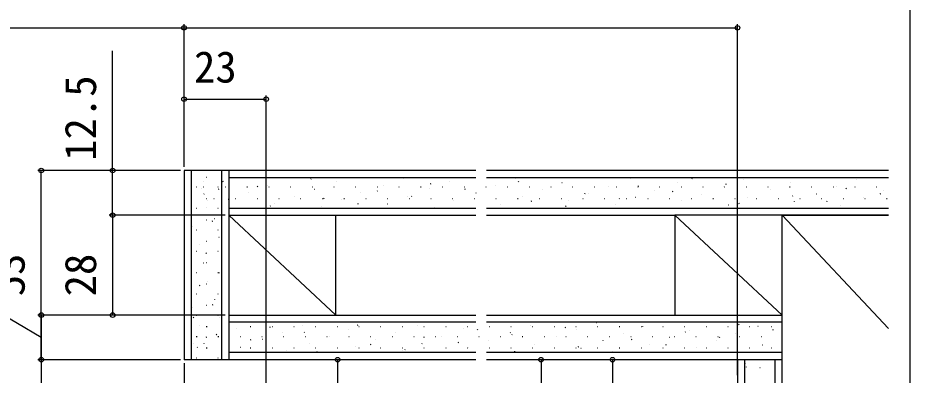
# Model space of a CAD drawing. Units: millimetres, scale not verified. Extents: x -525 to 525, y -783 to 779.
# Drawn here: x 275.1 to 525, y 443.1 to 543.2 of the extents above; entities that cross this region are included whole.
import ezdxf
from ezdxf.enums import TextEntityAlignment as Align

# ---------------------------------------------------------------- set-up
doc = ezdxf.new("R2010")
doc.units = ezdxf.units.MM
doc.header["$LTSCALE"] = 4
for name, color, linetype in [('0-6_YKK_D', 6, 'Continuous'), ('0-7_YKK_ZWAK', 7, 'Continuous'), ('0-8_YSS_K', 3, 'Continuous')]:
    doc.layers.add(name, color=color, linetype=linetype)
doc.styles.add('ＭＳ ゴシック', font='')
doc.styles.get('ＭＳ ゴシック').set_extended_font_data('MS Gothic')

msp = doc.modelspace()

# ---------------------------------------------------------------- linework, layer by layer
at = {"layer": '0-6_YKK_D'}
for p, q in [((-32.381, 540.454), (321.619, 540.454)), ((321.619, 501.454), (321.619, 541.454)), ((321.619, 501.454), (321.619, 541.454)), ((321.619, 540.454), (476.619, 540.454)), ((476.619, 443.154), (476.619, 541.454)), ((321.619, 501.454), (321.619, 521.454)), ((321.619, 520.454), (344.619, 520.454)), ((344.619, 431.747), (344.619, 521.454)), ((320.619, 500.454), (280.619, 500.454)), ((281.619, 447.454), (281.619, 500.454)), ((320.619, 500.454), (300.619, 500.454)), ((333.119, 487.954), (300.619, 487.954)), ((333.119, 487.954), (300.619, 487.954)), ((301.619, 487.954), (301.619, 459.954)), ((333.119, 459.954), (280.619, 459.954)), ((281.619, 459.954), (281.619, 447.454)), ((333.119, 459.954), (300.619, 459.954)), ((320.619, 447.454), (280.619, 447.454)), ((320.619, 447.454), (280.619, 447.454)), ((320.619, 447.454), (280.619, 447.454)), ((281.619, 447.454), (281.619, 292.454)), ((364.619, 447.454), (364.619, 432.954)), ((321.619, 446.454), (321.619, 298.454))]:
    msp.add_line(p, q, dxfattribs=at)
for points in [[(301.619, 487.954), (301.619, 500.454), (301.619, 534.004)], [(281.619, 453.704), (261.619, 465.474), (261.619, 496.474)], [(421.619, 447.454), (421.619, 440.454), (421.619, 427.427)], [(441.619, 447.454), (441.619, 442.454), (441.619, 428.95)]]:
    msp.add_lwpolyline(points, dxfattribs=at)
for centre in [(321.619, 540.454), (321.619, 540.454), (476.619, 540.454), (321.619, 520.454), (344.619, 520.454), (281.619, 500.454), (301.619, 500.454), (301.619, 487.954), (301.619, 487.954), (281.619, 459.954), (301.619, 459.954), (281.619, 447.454), (281.619, 447.454), (281.619, 447.454), (364.619, 447.454), (421.619, 447.454), (441.619, 447.454)]:
    msp.add_circle(centre, 0.637, dxfattribs=at)
at = {"layer": '0-7_YKK_ZWAK'}
msp.add_lwpolyline([(-525, -783.2), (525, -783.2), (525, 746.8)], dxfattribs=at)
at = {"layer": '0-8_YSS_K'}
for p, q in [((321.619, 500.454), (321.619, 447.454)), ((403.37, 500.454), (321.619, 500.454)), ((323.619, 500.454), (323.619, 447.454)), ((332.119, 500.454), (332.119, 447.454)), ((334.119, 500.454), (334.119, 487.954)), ((518.898, 500.454), (406.37, 500.454)), ((327.816, 498.596), (327.916, 498.596)), ((332.052, 497.39), (332.071, 497.397)), ((332.494, 497.409), (332.661, 497.52)), ((403.37, 498.454), (334.119, 498.454)), ((357.083, 498.013), (357.25, 498.124)), ((364.329, 497.456), (364.348, 497.463)), ((382.928, 498.361), (382.947, 498.367)), ((518.898, 498.454), (406.37, 498.454)), ((414.451, 498.16), (414.47, 498.166)), ((415.25, 497.335), (415.417, 497.445)), ((446.728, 498.226), (446.747, 498.233)), ((463.811, 498.135), (463.978, 498.245)), ((478.346, 498.058), (478.365, 498.065)), ((509.869, 497.858), (509.888, 497.864)), ((324.966, 495.846), (325.066, 495.846)), ((326.566, 495.447), (326.584, 495.454)), ((326.946, 497.289), (326.965, 497.295)), ((327.086, 495.846), (327.186, 495.846)), ((331.046, 495.846), (331.146, 495.846)), ((331.266, 495.253), (331.433, 495.363)), ((333.166, 495.846), (333.266, 495.846)), ((339.246, 495.846), (339.346, 495.846)), ((342.099, 495.931), (342.266, 496.042)), ((345.07, 496.318), (345.089, 496.325)), ((345.326, 495.846), (345.426, 495.846)), ((351.406, 495.846), (351.506, 495.846)), ((357.486, 495.846), (357.586, 495.846)), ((358.089, 495.246), (358.108, 495.253)), ((363.566, 495.846), (363.666, 495.846)), ((369.646, 495.846), (369.746, 495.846)), ((375.726, 495.846), (375.826, 495.846)), ((377.347, 496.384), (377.366, 496.391)), ((381.806, 495.846), (381.906, 495.846)), ((387.886, 495.846), (387.986, 495.846)), ((390.366, 495.313), (390.385, 495.319)), ((390.661, 496.731), (390.827, 496.841)), ((393.966, 495.846), (394.066, 495.846)), ((395.946, 497.289), (395.965, 497.295)), ((400.046, 495.846), (400.146, 495.846)), ((400.266, 495.253), (400.433, 495.363)), ((406.126, 495.846), (406.226, 495.846)), ((408.965, 496.217), (408.984, 496.224)), ((412.206, 495.846), (412.306, 495.846)), ((418.286, 495.846), (418.386, 495.846)), ((421.983, 495.145), (422.002, 495.152)), ((424.366, 495.846), (424.466, 495.846)), ((427.47, 497.088), (427.488, 497.095)), ((430.446, 495.846), (430.546, 495.846)), ((436.526, 495.846), (436.626, 495.846)), ((440.488, 496.016), (440.507, 496.023)), ((442.606, 495.846), (442.706, 495.846)), ((448.686, 495.846), (448.786, 495.846)), ((448.827, 496.053), (448.994, 496.163)), ((453.507, 494.944), (453.525, 494.951)), ((454.766, 495.846), (454.866, 495.846)), ((459.747, 497.154), (459.766, 497.161)), ((460.846, 495.846), (460.946, 495.846)), ((466.926, 495.846), (467.026, 495.846)), ((472.765, 496.082), (472.784, 496.089)), ((473.006, 495.846), (473.106, 495.846)), ((473.417, 496.657), (473.583, 496.767)), ((479.086, 495.846), (479.186, 495.846)), ((485.166, 495.846), (485.266, 495.846)), ((485.784, 495.01), (485.803, 495.017)), ((491.246, 495.846), (491.346, 495.846)), ((491.364, 496.987), (491.383, 496.993)), ((497.326, 495.846), (497.426, 495.846)), ((503.406, 495.846), (503.506, 495.846)), ((504.383, 495.915), (504.402, 495.921)), ((506.994, 495.374), (507.161, 495.485)), ((509.486, 495.846), (509.586, 495.846)), ((515.566, 495.846), (515.666, 495.846)), ((327.115, 493.849), (327.282, 493.96)), ((327.816, 492.616), (327.916, 492.616)), ((329.936, 492.616), (330.036, 492.616)), ((334.004, 492.399), (334.022, 492.406)), ((336.016, 492.616), (336.116, 492.616)), ((339.584, 494.376), (339.603, 494.382)), ((342.096, 492.616), (342.196, 492.616)), ((348.176, 492.616), (348.276, 492.616)), ((352.603, 493.304), (352.621, 493.31)), ((354.256, 492.616), (354.356, 492.616)), ((360.336, 492.616), (360.436, 492.616)), ((360.693, 492.567), (360.86, 492.677)), ((366.416, 492.616), (366.516, 492.616)), ((371.107, 494.175), (371.126, 494.181)), ((372.496, 492.616), (372.596, 492.616)), ((375.677, 494.649), (375.844, 494.759)), ((378.576, 492.616), (378.676, 492.616)), ((384.126, 493.103), (384.145, 493.11)), ((384.656, 492.616), (384.756, 492.616)), ((385.282, 493.171), (385.449, 493.281)), ((390.736, 492.616), (390.836, 492.616)), ((396.816, 492.616), (396.916, 492.616)), ((402.896, 492.616), (402.996, 492.616)), ((403.384, 494.241), (403.403, 494.248)), ((408.976, 492.616), (409.076, 492.616)), ((415.056, 492.616), (415.156, 492.616)), ((416.403, 493.169), (416.422, 493.176)), ((421.136, 492.616), (421.236, 492.616)), ((427.216, 492.616), (427.316, 492.616)), ((433.296, 492.616), (433.396, 492.616)), ((433.843, 493.971), (434.01, 494.081)), ((435.002, 494.073), (435.021, 494.08)), ((439.376, 492.616), (439.476, 492.616)), ((443.449, 492.493), (443.616, 492.603)), ((445.456, 492.616), (445.556, 492.616)), ((448.02, 493.002), (448.039, 493.008)), ((451.536, 492.616), (451.636, 492.616)), ((457.616, 492.616), (457.716, 492.616)), ((458.433, 494.575), (458.599, 494.685)), ((463.696, 492.616), (463.796, 492.616)), ((466.525, 493.872), (466.544, 493.879)), ((469.776, 492.616), (469.876, 492.616)), ((475.856, 492.616), (475.956, 492.616)), ((479.544, 492.801), (479.562, 492.807)), ((481.936, 492.616), (482.036, 492.616)), ((488.016, 492.616), (488.116, 492.616)), ((492.01, 493.292), (492.177, 493.403)), ((494.096, 492.616), (494.196, 492.616)), ((498.802, 493.939), (498.821, 493.945)), ((500.176, 492.616), (500.276, 492.616)), ((506.256, 492.616), (506.356, 492.616)), ((511.821, 492.867), (511.84, 492.874)), ((512.336, 492.616), (512.436, 492.616)), ((516.599, 493.896), (516.766, 494.007)), ((517.401, 494.843), (517.42, 494.85)), ((518.416, 492.616), (518.516, 492.616)), ((327.763, 490.19), (327.782, 490.196)), ((328.144, 492.031), (328.163, 492.038)), ((334.119, 489.954), (403.37, 489.954)), ((345.709, 490.485), (345.876, 490.595)), ((347.022, 491.328), (347.041, 491.334)), ((360.041, 490.256), (360.059, 490.262)), ((365.621, 492.232), (365.64, 492.239)), ((370.298, 491.089), (370.465, 491.199)), ((378.64, 491.16), (378.658, 491.167)), ((391.658, 490.088), (391.677, 490.095)), ((397.144, 492.031), (397.163, 492.038)), ((406.37, 489.954), (518.898, 489.954)), ((410.163, 490.959), (410.182, 490.966)), ((418.86, 491.889), (419.026, 491.999)), ((428.465, 490.411), (428.632, 490.521)), ((429.421, 492.097), (429.44, 492.104)), ((442.44, 491.025), (442.459, 491.032)), ((455.46, 489.954), (455.477, 489.96)), ((461.039, 491.93), (461.058, 491.936)), ((474.057, 490.858), (474.076, 490.865)), ((477.026, 491.21), (477.193, 491.321)), ((492.562, 491.729), (492.581, 491.736)), ((501.615, 491.814), (501.782, 491.925)), ((505.581, 490.657), (505.599, 490.664)), ((324.966, 489.866), (325.066, 489.866)), ((331.046, 489.866), (331.146, 489.866)), ((334.119, 487.954), (403.37, 487.954)), ((334.119, 487.954), (334.119, 459.954)), ((406.37, 487.954), (459.119, 487.954)), ((459.119, 487.954), (489.119, 459.954)), ((489.101, 487.954), (518.898, 487.954)), ((518.898, 487.954), (489.119, 487.954)), ((518.898, 456.19), (489.119, 487.954)), ((489.119, 459.954), (489.119, 487.954)), ((327.816, 486.636), (327.916, 486.636)), ((329.497, 486.247), (329.664, 486.357)), ((330.096, 487.04), (330.115, 487.047)), ((323.856, 484.831), (323.875, 484.837)), ((324.966, 483.886), (325.066, 483.886)), ((331.046, 483.886), (331.146, 483.886)), ((327.816, 480.656), (327.916, 480.656)), ((331.388, 481.816), (331.407, 481.823)), ((324.966, 477.906), (325.066, 477.906)), ((325.808, 479.84), (325.827, 479.846)), ((331.046, 477.906), (331.146, 477.906)), ((327.728, 477.24), (327.895, 477.351)), ((327.1, 474.615), (327.119, 474.622)), ((327.816, 474.676), (327.916, 474.676)), ((324.966, 471.926), (325.066, 471.926)), ((331.046, 471.926), (331.146, 471.926)), ((331.338, 471.794), (331.505, 471.904)), ((325.959, 468.234), (326.126, 468.344)), ((327.816, 468.696), (327.916, 468.696)), ((328.298, 469.358), (328.316, 469.364)), ((324.966, 465.946), (325.066, 465.946)), ((331.046, 465.946), (331.146, 465.946)), ((327.816, 462.716), (327.916, 462.716)), ((329.569, 462.787), (329.736, 462.898)), ((330.249, 464.367), (330.268, 464.374)), ((324.009, 462.157), (324.028, 462.164)), ((324.966, 459.966), (325.066, 459.966)), ((331.046, 459.966), (331.146, 459.966)), ((334.119, 459.954), (334.119, 447.454)), ((334.119, 459.954), (403.37, 459.954)), ((406.37, 459.954), (459.119, 459.954)), ((459.119, 459.954), (489.119, 459.954)), ((489.119, 439.954), (489.119, 459.954)), ((324.19, 459.227), (324.357, 459.338)), ((331.541, 459.143), (331.56, 459.149)), ((403.37, 457.954), (334.119, 457.954)), ((489.119, 457.954), (406.37, 457.954)), ((418.768, 457.945), (418.782, 457.954)), ((437.083, 457.87), (437.102, 457.877)), ((469.36, 457.936), (469.379, 457.943)), ((325.961, 457.166), (325.98, 457.173)), ((327.816, 456.736), (327.916, 456.736)), ((328.016, 456.736), (328.116, 456.736)), ((334.096, 456.736), (334.196, 456.736)), ((336.179, 456.229), (336.198, 456.236)), ((340.176, 456.736), (340.276, 456.736)), ((345.617, 456.541), (345.784, 456.652)), ((346.256, 456.736), (346.356, 456.736)), ((349.198, 455.158), (349.216, 455.164)), ((352.336, 456.736), (352.436, 456.736)), ((354.684, 457.1), (354.703, 457.107)), ((355.223, 455.063), (355.389, 455.174)), ((358.416, 456.736), (358.516, 456.736)), ((364.496, 456.736), (364.596, 456.736)), ((367.702, 456.028), (367.721, 456.035)), ((370.207, 457.145), (370.373, 457.256)), ((370.576, 456.736), (370.676, 456.736)), ((376.656, 456.736), (376.756, 456.736)), ((380.721, 454.957), (380.74, 454.963)), ((382.736, 456.736), (382.836, 456.736)), ((386.961, 457.166), (386.98, 457.173)), ((388.816, 456.736), (388.916, 456.736)), ((394.896, 456.736), (394.996, 456.736)), ((399.98, 456.095), (399.998, 456.101)), ((400.976, 456.736), (401.076, 456.736)), ((403.784, 455.863), (403.951, 455.973)), ((407.056, 456.736), (407.156, 456.736)), ((412.998, 455.023), (413.017, 455.03)), ((413.136, 456.736), (413.236, 456.736)), ((418.578, 456.999), (418.597, 457.006)), ((419.216, 456.736), (419.316, 456.736)), ((425.296, 456.736), (425.396, 456.736)), ((428.373, 456.467), (428.54, 456.578)), ((431.376, 456.736), (431.476, 456.736)), ((431.597, 455.927), (431.616, 455.934)), ((437.456, 456.736), (437.556, 456.736)), ((443.536, 456.736), (443.636, 456.736)), ((449.616, 456.736), (449.716, 456.736)), ((450.102, 456.798), (450.12, 456.805)), ((455.696, 456.736), (455.796, 456.736)), ((461.776, 456.736), (461.876, 456.736)), ((461.951, 455.185), (462.118, 455.295)), ((463.12, 455.726), (463.139, 455.733)), ((467.856, 456.736), (467.956, 456.736)), ((473.936, 456.736), (474.036, 456.736)), ((476.935, 457.267), (477.101, 457.377)), ((480.016, 456.736), (480.116, 456.736)), ((482.379, 456.864), (482.398, 456.871)), ((486.096, 456.736), (486.196, 456.736)), ((486.54, 455.789), (486.707, 455.899)), ((324.966, 453.986), (325.066, 453.986)), ((325.166, 453.986), (325.266, 453.986)), ((327.8, 453.781), (327.967, 453.891)), ((330.599, 454.253), (330.617, 454.26)), ((330.633, 454.459), (330.8, 454.57)), ((331.046, 453.986), (331.146, 453.986)), ((331.246, 453.986), (331.346, 453.986)), ((337.326, 453.986), (337.426, 453.986)), ((340.239, 452.981), (340.406, 453.092)), ((343.406, 453.986), (343.506, 453.986)), ((343.617, 453.181), (343.636, 453.188)), ((349.486, 453.986), (349.586, 453.986)), ((355.566, 453.986), (355.666, 453.986)), ((361.646, 453.986), (361.746, 453.986)), ((362.216, 454.086), (362.235, 454.092)), ((367.726, 453.986), (367.826, 453.986)), ((373.806, 453.986), (373.906, 453.986)), ((375.235, 453.014), (375.253, 453.021)), ((379.886, 453.986), (379.986, 453.986)), ((385.966, 453.986), (386.066, 453.986)), ((388.8, 453.781), (388.967, 453.891)), ((392.046, 453.986), (392.146, 453.986)), ((393.739, 453.885), (393.758, 453.892)), ((398.126, 453.986), (398.226, 453.986)), ((398.406, 452.303), (398.572, 452.413)), ((404.206, 453.986), (404.306, 453.986)), ((406.758, 452.813), (406.777, 452.82)), ((410.286, 453.986), (410.386, 453.986)), ((413.389, 454.385), (413.556, 454.496)), ((416.366, 453.986), (416.466, 453.986)), ((422.446, 453.986), (422.546, 453.986)), ((426.017, 453.951), (426.035, 453.958)), ((428.526, 453.986), (428.626, 453.986)), ((434.606, 453.986), (434.706, 453.986)), ((439.035, 452.879), (439.054, 452.886)), ((440.686, 453.986), (440.786, 453.986)), ((444.615, 454.855), (444.634, 454.862)), ((446.766, 453.986), (446.866, 453.986)), ((446.967, 453.103), (447.134, 453.213)), ((452.846, 453.986), (452.946, 453.986)), ((457.634, 453.784), (457.653, 453.79)), ((458.926, 453.986), (459.026, 453.986)), ((465.006, 453.986), (465.106, 453.986)), ((470.652, 452.712), (470.671, 452.718)), ((471.086, 453.986), (471.186, 453.986)), ((471.556, 453.707), (471.723, 453.817)), ((476.139, 454.655), (476.157, 454.661)), ((477.166, 453.986), (477.266, 453.986)), ((483.246, 453.986), (483.346, 453.986)), ((324.358, 452.043), (324.377, 452.05)), ((325.255, 450.899), (325.422, 451.01)), ((327.253, 451.942), (327.272, 451.949)), ((327.816, 450.756), (327.916, 450.756)), ((328.016, 450.756), (328.116, 450.756)), ((334.096, 450.756), (334.196, 450.756)), ((337.377, 450.972), (337.396, 450.978)), ((340.176, 450.756), (340.276, 450.756)), ((346.256, 450.756), (346.356, 450.756)), ((350.395, 449.9), (350.414, 449.906)), ((352.336, 450.756), (352.436, 450.756)), ((356.636, 452.11), (356.654, 452.116)), ((358.416, 450.756), (358.516, 450.756)), ((364.496, 450.756), (364.596, 450.756)), ((369.654, 451.038), (369.673, 451.044)), ((370.576, 450.756), (370.676, 450.756)), ((373.816, 451.699), (373.983, 451.809)), ((376.656, 450.756), (376.756, 450.756)), ((382.673, 449.966), (382.691, 449.973)), ((382.736, 450.756), (382.836, 450.756)), ((383.422, 450.221), (383.588, 450.331)), ((388.253, 451.942), (388.272, 451.949)), ((388.816, 450.756), (388.916, 450.756)), ((394.896, 450.756), (394.996, 450.756)), ((400.976, 450.756), (401.076, 450.756)), ((401.272, 450.87), (401.29, 450.877)), ((407.056, 450.756), (407.156, 450.756)), ((413.136, 450.756), (413.236, 450.756)), ((419.216, 450.756), (419.316, 450.756)), ((419.776, 451.741), (419.795, 451.748)), ((425.296, 450.756), (425.396, 450.756)), ((431.376, 450.756), (431.476, 450.756)), ((431.983, 451.021), (432.15, 451.131)), ((432.795, 450.669), (432.814, 450.676)), ((437.456, 450.756), (437.556, 450.756)), ((443.536, 450.756), (443.636, 450.756)), ((449.616, 450.756), (449.716, 450.756)), ((452.054, 451.807), (452.072, 451.814)), ((455.696, 450.756), (455.796, 450.756)), ((456.572, 451.625), (456.739, 451.735)), ((461.776, 450.756), (461.876, 450.756)), ((465.072, 450.736), (465.091, 450.742)), ((467.856, 450.756), (467.956, 450.756)), ((473.936, 450.756), (474.036, 450.756)), ((480.016, 450.756), (480.116, 450.756)), ((483.671, 451.64), (483.69, 451.647)), ((486.096, 450.756), (486.196, 450.756)), ((403.37, 447.454), (321.619, 447.454)), ((324.966, 448.006), (325.066, 448.006)), ((331.046, 448.006), (331.146, 448.006)), ((403.37, 449.454), (334.119, 449.454)), ((358.832, 449.617), (358.999, 449.727)), ((489.119, 449.454), (406.37, 449.454)), ((489.119, 447.454), (406.37, 447.454)), ((414.29, 449.798), (414.309, 449.805)), ((441.588, 449.543), (441.755, 449.653)), ((445.813, 449.598), (445.832, 449.604)), ((476.619, 447.454), (476.619, 292.454)), ((478.091, 449.664), (478.109, 449.67)), ((478.619, 447.454), (478.619, 292.454)), ((487.119, 447.454), (487.119, 292.454)), ((478.721, 446.416), (478.887, 446.527)), ((479.182, 445.405), (479.201, 445.411)), ((482.896, 445.256), (482.996, 445.256)), ((484.668, 447.348), (484.687, 447.354))]:
    msp.add_line(p, q, dxfattribs=at)
for points in [[(334.119, 487.954), (364.119, 459.954), (364.119, 487.954)], [(489.119, 487.954), (459.119, 487.954), (459.119, 459.954)]]:
    msp.add_lwpolyline(points, dxfattribs=at)

# ---------------------------------------------------------------- texts
at = {"layer": '0-6_YKK_D', "style": 'ＭＳ ゴシック'}
msp.add_text('23', height=8.798, dxfattribs=at).set_placement((324.392, 522.454), align=Align.BOTTOM_LEFT)
for s, p in [('12.5', (299.619, 503.163)), ('53', (279.619, 465.227)), ('28', (299.619, 465.193))]:
    msp.add_text(s, height=8.798, rotation=90, dxfattribs=at).set_placement(p, align=Align.BOTTOM_LEFT)

doc.saveas('drawing.dxf')
